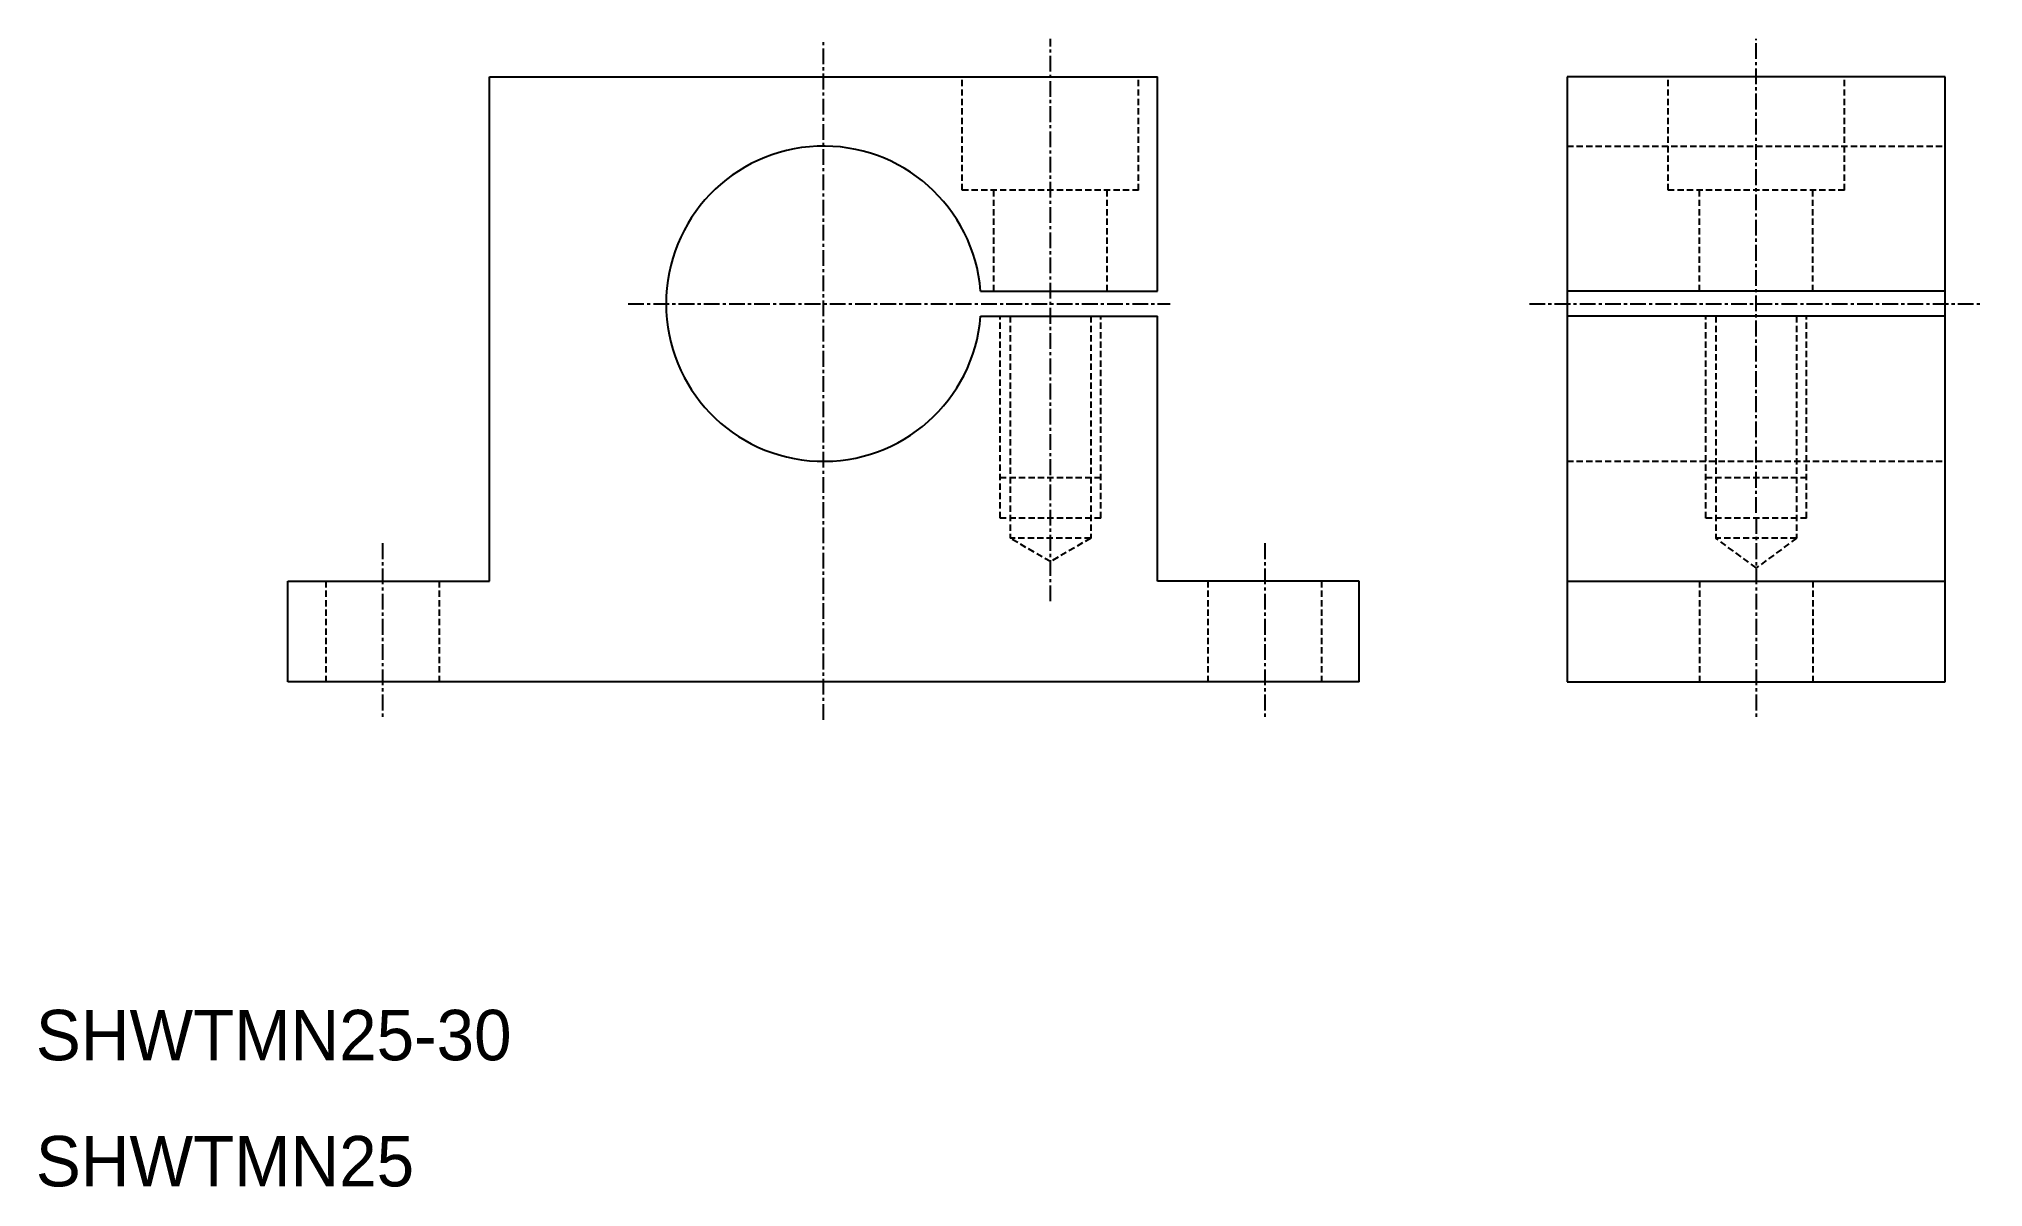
# Model space of a CAD drawing. Extents: x 10 to 164, y 10 to 101.
import ezdxf

# ---------------------------------------------------------------- set-up
doc = ezdxf.new("R2010")
doc.units = 0
doc.linetypes.add('CENTER', pattern=[2, 1.25, -0.25, 0.25, -0.25])
doc.linetypes.add('DASHED', pattern=[0.75, 0.5, -0.25])
doc.layers.get('0').update_dxf_attribs({"linetype": 'CONTINUOUS'})
doc.layers.add('CENTER', color=1, linetype='CENTER')

msp = doc.modelspace()

# ---------------------------------------------------------------- linework, layer by layer
at = {"color": 7, "linetype": 'CONTINUOUS'}
for p, q in [((46, 98), (72.5, 98)), ((46, 58), (46, 98)), ((72.5, 98), (99, 98)), ((99, 81), (99, 98)), ((131.5, 98), (131.5, 50)), ((161.5, 98), (131.5, 98)), ((161.5, 50), (161.5, 98)), ((84.96, 81), (99, 81)), ((161.5, 81), (131.5, 81)), ((84.96, 79), (99, 79)), ((99, 58), (99, 79)), ((161.5, 79), (131.5, 79)), ((30, 58), (46, 58)), ((30, 50), (30, 58)), ((115, 58), (99, 58)), ((115, 50), (115, 58)), ((131.5, 58), (161.5, 58)), ((115, 50), (30, 50)), ((131.5, 50), (161.5, 50))]:
    msp.add_line(p, q, dxfattribs=at)
at = {"color": 3, "linetype": 'DASHED'}
for p, q in [((83.5, 89), (83.5, 98)), ((97.5, 89), (97.5, 98)), ((139.5, 89), (139.5, 98)), ((153.5, 89), (153.5, 98)), ((131.5, 92.5), (161.5, 92.5)), ((97.5, 89), (83.5, 89)), ((86, 81), (86, 89)), ((95, 81), (95, 89)), ((153.5, 89), (139.5, 89)), ((142, 81), (142, 89)), ((151, 81), (151, 89)), ((86.5, 63), (86.5, 79)), ((87.3, 79), (87.3, 61.4)), ((93.7, 79), (93.7, 61.4)), ((94.5, 63), (94.5, 79)), ((142.5, 63), (142.5, 79)), ((143.3, 79), (143.3, 61.4)), ((149.7, 79), (149.7, 61.4)), ((150.5, 63), (150.5, 79)), ((131.5, 67.5), (161.5, 67.5)), ((94.5, 66.2), (86.5, 66.2)), ((150.5, 66.2), (142.5, 66.2)), ((94.5, 63), (86.5, 63)), ((150.5, 63), (142.5, 63)), ((90.5, 59.55), (87.3, 61.4)), ((93.7, 61.4), (87.3, 61.4)), ((93.7, 61.4), (90.5, 59.55)), ((146.5, 59.05), (143.3, 61.4)), ((149.7, 61.4), (143.3, 61.4)), ((149.7, 61.4), (146.5, 59.05)), ((33, 58), (33, 50)), ((42, 58), (42, 50)), ((103, 58), (103, 50)), ((112, 58), (112, 50)), ((142, 58), (142, 50)), ((151, 58), (151, 50))]:
    msp.add_line(p, q, dxfattribs=at)
at = {"color": 7, "linetype": 'CONTINUOUS'}
msp.add_arc((72.5, 80), 12.5, 4.5886, 355.4114, dxfattribs=at)
at = {"layer": 'CENTER', "color": 1, "linetype": 'CENTER'}
for p, q in [((72.5, 47), (72.5, 101)), ((90.5, 56.41), (90.5, 101)), ((146.5, 63.41), (146.5, 101)), ((57, 80), (100, 80)), ((128.5, 80), (164.5, 80)), ((146.5, 63), (146.5, 47)), ((37.5, 61), (37.5, 47)), ((107.5, 61), (107.5, 47))]:
    msp.add_line(p, q, dxfattribs=at)

# ---------------------------------------------------------------- texts
at = {"color": 7, "linetype": 'CONTINUOUS'}
for s, p in [('SHWTMN25-30', (10, 20)), ('SHWTMN25', (10, 10))]:
    msp.add_text(s, height=4, dxfattribs=at).set_placement(p)

doc.saveas('drawing.dxf')
